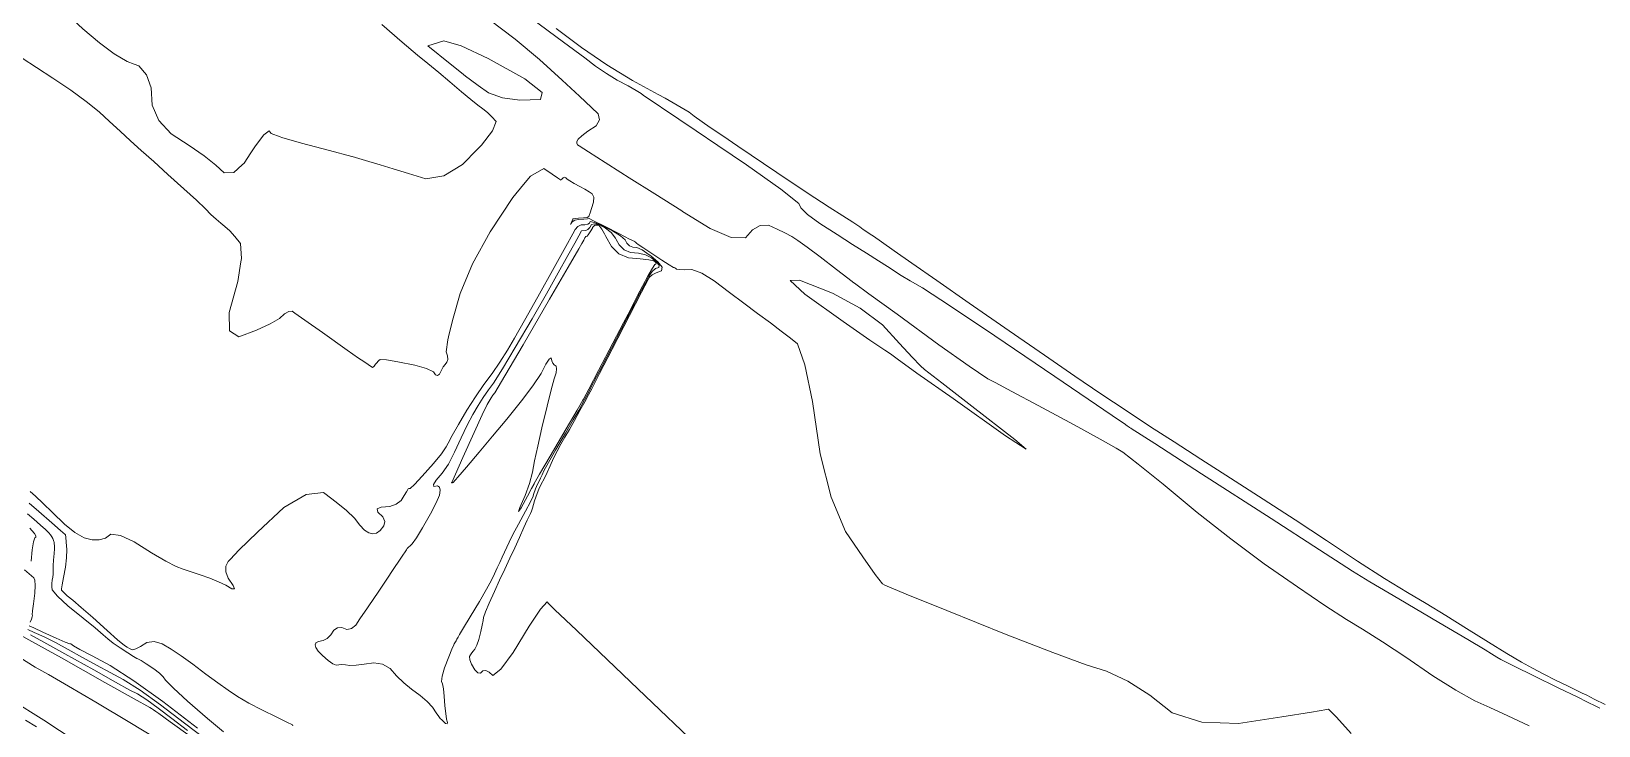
# Model space of a CAD drawing. Header units: inches. Extents: x 1337389 to 1347141, y 407035 to 414577.
# Drawn here: x 1340802 to 1342295, y 408279 to 408940 of the extents above; entities that cross this region are included whole.
import ezdxf

# ---------------------------------------------------------------- set-up
doc = ezdxf.new("R2010")
doc.units = ezdxf.units.IN
doc.header["$MEASUREMENT"] = 0
doc.layers.add('Topo', color=7, linetype='Continuous', lineweight=15, true_color=0x459900)

msp = doc.modelspace()

# ---------------------------------------------------------------- linework, layer by layer
at = {"layer": 'Topo'}
msp.add_line((1341340.8729, 408756.0832, 740), (1341341.271, 408755.9871, 740), dxfattribs=at)
for points, elevation in [([(1340899.967, 408908.6051), (1340893.525, 408911.129), (1340881.0449, 408918.462), (1340866.9701, 408928.8631), (1340851.299, 408942.331), (1340837.877, 408954.512), (1340826.7038, 408965.4078), (1340817.781, 408975.0171), (1340817.39, 408975.3021)], 730), ([(1341278.7461, 408951.917), (1341309.172, 408929.4891), (1341329.5071, 408914.4391), (1341339.753, 408906.768), (1341350.0521, 408899.776), (1341360.404, 408893.4609), (1341370.81, 408887.8251), (1341378.4152, 408883.5551), (1341383.2179, 408880.6499), (1341385.2191, 408879.1111), (1341401.5622, 408867.9851)], 720), ([(1341136.065, 408946.184), (1341155.434, 408929.4571), (1341170.0921, 408917.1299), (1341180.0372, 408909.2012), (1341190.3129, 408900.742), (1341200.921, 408891.7538), (1341211.8589, 408882.237), (1341220.717, 408874.7831), (1341227.493, 408869.392), (1341232.1879, 408866.0651), (1341236.6611, 408862.398), (1341240.9129, 408858.3909), (1341244.9431, 408854.0461), (1341241.602, 408845.0169), (1341230.89, 408831.3051), (1341227.2919, 408827.6451)], 730), ([(1341238.2828, 408951.122), (1341262.9791, 408932.375), (1341286.1461, 408913.0999), (1341307.7861, 408893.3001), (1341324.3231, 408878.0709), (1341335.7561, 408867.4139), (1341342.0851, 408861.3291), (1341343.6129, 408855.5119), (1341340.341, 408849.9612), (1341332.267, 408844.6781), (1341326.5118, 408840.4289), (1341323.076, 408837.2151), (1341321.9589, 408835.0361), (1341321.7799, 408833.2279), (1341322.5379, 408831.7899), (1341324.234, 408830.7239), (1341333.0151, 408825.1199), (1341348.8799, 408814.9811), (1341363.8719, 408805.393)], 725), ([(1341302.051, 408942.456), (1341326.2279, 408924.3542), (1341350.531, 408907.8519), (1341374.9609, 408892.951), (1341399.518, 408879.652), (1341405.955, 408876.037)], 715), ([(1340793.4159, 408914.305), (1340807.0999, 408905.401), (1340822.541, 408895.2401), (1340839.7371, 408883.821), (1340854.497, 408873.1199), (1340866.8228, 408863.1351), (1340876.713, 408853.8669), (1340886.6911, 408844.6609), (1340896.757, 408835.52), (1340906.91, 408826.4411), (1340918.7431, 408815.8162), (1340932.2561, 408803.646), (1340947.4481, 408789.9291), (1340959.339, 408778.991), (1340967.9281, 408770.83), (1340973.2159, 408765.448), (1340978.092, 408760.8639), (1340982.5558, 408757.0797), (1340986.6061, 408754.095), (1340991.096, 408749.906), (1340996.0231, 408744.512), (1341001.3891, 408737.9139), (1341002.2871, 408723.644), (1341001.7439, 408720.303)], 730), ([(1341003.084, 408812.584), (1340994.9451, 408805.4949), (1340985.9189, 408804.921), (1340977.8281, 408812.4479), (1340966.691, 408821.1481), (1340952.5099, 408831.0219), (1340935.2839, 408842.0681), (1340923.4931, 408854.9312), (1340917.1368, 408869.6092), (1340916.2151, 408886.1039), (1340911.9731, 408898.5219), (1340904.4091, 408906.8638), (1340899.967, 408908.6051)], 730), ([(1341401.5622, 408867.9851), (1341402.6281, 408867.2598), (1341435.4469, 408845.0972), (1341456.0781, 408831.2041)], 720), ([(1341405.955, 408876.037), (1341417.463, 408869.5751), (1341428.7959, 408862.7198), (1341433.518, 408859.089), (1341449.018, 408848.3501), (1341460.9211, 408840.2669)], 715), ([(1341039.3118, 408839.2779), (1341030.5621, 408842.6861), (1341028.6249, 408845.202), (1341023.7041, 408841.2881), (1341015.7959, 408830.9431), (1341011.3301, 408824.0649)], 730), ([(1341107.602, 408820.5538), (1341086.2951, 408826.2659), (1341059.3971, 408833.218), (1341040.819, 408838.691), (1341039.3118, 408839.2779)], 730), ([(1341460.9211, 408840.2669), (1341475.296, 408830.5041), (1341512.3519, 408805.551), (1341541.3681, 408786.1841), (1341562.3439, 408772.4041), (1341575.2789, 408764.21), (1341584.999, 408757.954), (1341591.503, 408753.6371), (1341594.792, 408751.258), (1341598.037, 408748.9861), (1341601.238, 408746.822), (1341604.395, 408744.7643), (1341612.0799, 408739.4718), (1341624.291, 408730.946), (1341641.0292, 408719.1841), (1341664.854, 408702.557), (1341695.7661, 408681.0651), (1341733.766, 408654.7073), (1341767.3332, 408631.5192), (1341796.47, 408611.502), (1341821.175, 408594.6541), (1341845.1781, 408578.5829), (1341868.479, 408563.286), (1341891.0771, 408548.766), (1341916.4748, 408532.4321), (1341944.6719, 408514.285), (1341975.67, 408494.3241), (1342006.19, 408474.5151), (1342036.231, 408454.859), (1342065.795, 408435.355), (1342091.455, 408418.8579), (1342113.2109, 408405.368), (1342131.0619, 408394.885), (1342149.8901, 408383.5171), (1342169.6939, 408371.2639), (1342190.4751, 408358.126), (1342207.8451, 408347.4321), (1342221.807, 408339.1841), (1342232.3589, 408333.38), (1342243.2261, 408327.653), (1342254.4079, 408322.0042), (1342265.9039, 408316.4309), (1342273.972, 408312.5191), (1342278.6119, 408310.266), (1342279.8238, 408309.6739), (1342284.061, 408307.5701), (1342291.3238, 408303.954), (1342301.6121, 408298.827)], 715), ([(1341011.3301, 408824.0649), (1341004.9039, 408814.169), (1341003.084, 408812.584)], 730), ([(1341114.1241, 408818.7042), (1341107.7529, 408820.514), (1341107.602, 408820.5538)], 730), ([(1341227.2919, 408827.6451), (1341212.807, 408812.91), (1341195.219, 408802.285), (1341178.1251, 408799.429), (1341161.525, 408804.3419), (1341146.933, 408808.7353), (1341134.3481, 408812.6089), (1341123.7708, 408815.962), (1341114.1241, 408818.7042)], 730), ([(1341456.0781, 408831.2041), (1341483.6741, 408812.622), (1341516.3689, 408789.56), (1341533.533, 408775.9121), (1341535.1649, 408771.6781), (1341541.7532, 408765.3491), (1341553.2951, 408756.923), (1341569.793, 408746.4009), (1341584.64, 408736.9309), (1341597.837, 408728.5139), (1341609.3818, 408721.1492), (1341617.8371, 408715.7229), (1341623.201, 408712.2359), (1341625.473, 408710.6878), (1341630.878, 408707.3781), (1341639.416, 408702.3062), (1341651.0861, 408695.472), (1341677.9679, 408677.9839), (1341720.0629, 408649.8432), (1341777.3709, 408611.0493), (1341817.0061, 408584.193), (1341838.9709, 408569.277), (1341843.263, 408566.299), (1341846.296, 408564.198), (1341848.0691, 408562.9721), (1341848.582, 408562.6222), (1341849.08, 408562.2881), (1341849.5638, 408561.971), (1341850.0328, 408561.669), (1341872.5, 408547.2019), (1341916.9659, 408518.5692), (1341983.4299, 408475.7691), (1342029.601, 408446.008), (1342055.48, 408429.284), (1342061.0669, 408425.5981), (1342077.5502, 408415.6488), (1342104.93, 408399.4359), (1342143.207, 408376.959), (1342170.7039, 408360.723), (1342187.4229, 408350.727), (1342193.3619, 408346.9721), (1342198.327, 408343.9151), (1342202.3181, 408341.5579), (1342205.3341, 408339.899), (1342215.5609, 408334.8101), (1342232.9999, 408326.2922), (1342257.6499, 408314.343), (1342274.9491, 408305.9539), (1342284.898, 408301.1249), (1342287.497, 408299.8551), (1342290.315, 408298.467), (1342293.354, 408296.961), (1342296.6132, 408295.337)], 720), ([(1341271.168, 408793.8821), (1341277.827, 408801.7751), (1341290.301, 408809.189), (1341298.2662, 408803.884), (1341303.5699, 408800.2691), (1341306.2138, 408798.3431), (1341306.197, 408798.107), (1341306.612, 408798.3699), (1341307.4591, 408799.1331), (1341308.7381, 408800.3969), (1341310.0281, 408800.815), (1341311.329, 408800.387), (1341312.641, 408799.115), (1341315.3349, 408797.303), (1341319.4099, 408794.9531), (1341324.8661, 408792.0631), (1341329.5517, 408789.4591), (1341333.4669, 408787.139), (1341336.6121, 408785.1041), (1341338.0549, 408781.7699), (1341337.798, 408777.1371), (1341335.841, 408771.205), (1341334.4479, 408766.9269), (1341333.6221, 408764.304), (1341333.3608, 408763.3351), (1341331.5781, 408762.61), (1341328.2749, 408762.129), (1341323.4501, 408761.892), (1341320.1752, 408761.6549), (1341318.4489, 408761.4171), (1341318.273, 408761.178), (1341318.159, 408761.0129), (1341318.114, 408760.9164), (1341317.7979, 408760.1681), (1341317.143, 408758.6989), (1341316.153, 408756.5029), (1341315.8741, 408755.725), (1341316.3059, 408756.3629), (1341317.448, 408758.4181), (1341319.8761, 408759.8939), (1341323.5909, 408760.7909), (1341328.593, 408761.1082), (1341331.9301, 408761.325), (1341333.6085, 408761.449), (1341337.7999, 408759.3609)], 730), ([(1341363.8719, 408805.393), (1341371.83, 408800.3041), (1341396.129, 408784.9251), (1341421.7769, 408768.8448), (1341422.5119, 408768.3882)], 725), ([(1341199.67, 408648.8071), (1341203.4099, 408664.4881), (1341210.633, 408690.2161), (1341222.612, 408718.318), (1341239.3489, 408748.7942), (1341260.8429, 408781.6441), (1341271.168, 408793.8821)], 730), ([(1341337.097, 408758.1201), (1341334.7131, 408758.6029), (1341333.918, 408757.2279), (1341332.2079, 408756.2357), (1341329.5849, 408755.6279), (1341326.0469, 408755.4038), (1341322.924, 408753.879), (1341320.2161, 408751.0529), (1341317.9241, 408746.9261), (1341311.2309, 408734.8809), (1341300.1401, 408714.916), (1341284.648, 408687.0319), (1341272.0829, 408664.5969), (1341262.4441, 408647.612), (1341255.7309, 408636.0759), (1341248.62, 408624.879), (1341241.1101, 408614.0221), (1341233.2009, 408603.5051), (1341225.2091, 408591.8819), (1341217.1341, 408579.1551), (1341208.9769, 408565.3219), (1341202.9819, 408554.8571), (1341199.1511, 408547.7581), (1341197.4838, 408544.028), (1341192.8279, 408537.521), (1341185.184, 408528.2367), (1341174.551, 408516.1781), (1341167.204, 408508.2069), (1341163.1419, 408504.324), (1341162.366, 408504.5301), (1341161.7069, 408504.4472), (1341161.1679, 408504.0738), (1341160.747, 408503.4121), (1341159.491, 408501.3329), (1341157.4001, 408497.8379), (1341154.474, 408492.9274), (1341149.8529, 408489.451), (1341143.5379, 408487.4101), (1341135.5278, 408486.8029), (1341131.7581, 408484.9351), (1341132.2281, 408481.806), (1341136.938, 408477.4151), (1341138.9061, 408473.0789), (1341138.1329, 408468.795), (1341134.6189, 408464.566), (1341131.0489, 408462.0488), (1341127.424, 408461.2461), (1341123.7419, 408462.1559), (1341119.611, 408464.9331), (1341115.03, 408469.5779), (1341109.9991, 408476.0901), (1341102.562, 408483.4269), (1341092.7171, 408491.5901), (1341081.7211, 408499.6578)], 735), ([(1341392.3451, 408725.8931), (1341390.925, 408727.052), (1341384.1568, 408731.6461), (1341378.8909, 408734.0871), (1341375.1261, 408734.374), (1341372.0371, 408735.664), (1341369.624, 408737.958), (1341367.8861, 408741.2551), (1341363.3229, 408745.1682), (1341355.935, 408749.6952), (1341345.7222, 408754.8361), (1341338.6481, 408757.8062), (1341337.097, 408758.1201)], 735), ([(1341337.7999, 408759.3609), (1341338.441, 408759.0399), (1341348.089, 408754.1899), (1341362.5558, 408746.9061), (1341372.207, 408742.038), (1341377.0429, 408739.5851), (1341377.0629, 408739.5481), (1341377.09, 408739.5208), (1341377.1258, 408739.5061), (1341377.1689, 408739.503), (1341377.718, 408739.077), (1341378.772, 408738.227), (1341380.332, 408736.954), (1341384.844, 408733.816), (1341392.307, 408728.8128), (1341399.0059, 408724.3958)], 730), ([(1341422.5119, 408768.3882), (1341448.776, 408752.0632), (1341469.0361, 408743.4769), (1341482.557, 408743.087), (1341489.3398, 408750.8929), (1341496.628, 408754.9071), (1341504.4211, 408755.128), (1341512.7198, 408751.556), (1341520.1459, 408747.9671), (1341526.7, 408744.3601), (1341532.3819, 408740.7359), (1341541.3879, 408734.2818), (1341553.72, 408724.9969), (1341569.3771, 408712.8811), (1341580.0489, 408704.654), (1341585.7379, 408700.316), (1341586.4421, 408699.867), (1341600.198, 408689.8889), (1341627.0049, 408670.384), (1341666.8639, 408641.35), (1341695.717, 408620.8419), (1341713.5669, 408608.859), (1341720.4108, 408605.402), (1341736.3671, 408596.962), (1341761.433, 408583.538), (1341795.6108, 408565.132), (1341820.425, 408551.5931), (1341835.875, 408542.9212), (1341841.961, 408539.117), (1341856.8371, 408527.6269), (1341880.503, 408508.4489), (1341912.959, 408481.585), (1341945.092, 408456.364), (1341976.9019, 408432.786), (1342008.3889, 408410.8521), (1342034.4891, 408393.166), (1342055.2031, 408379.728), (1342070.529, 408370.537), (1342089.3671, 408358.5499), (1342111.7161, 408343.7669), (1342137.5749, 408326.187), (1342159.5279, 408312.348), (1342177.5759, 408302.248), (1342191.7172, 408295.8891), (1342208.9439, 408287.982), (1342229.257, 408278.5277)], 725), ([(1341141.9718, 408419.918), (1341145.7322, 408425.5031), (1341154.771, 408438.94), (1341159.618, 408446.1631), (1341160.2739, 408447.171), (1341161.4001, 408448.433), (1341162.997, 408449.9459), (1341165.0649, 408451.7129), (1341169.0071, 408457.3578), (1341174.8249, 408466.881), (1341182.518, 408480.2841), (1341187.8909, 408490.7351), (1341190.945, 408498.236), (1341191.6779, 408502.7869), (1341191.0459, 408505.6821), (1341189.0501, 408506.9219), (1341185.688, 408506.5059), (1341185.333, 408508.3691), (1341187.987, 408512.5111), (1341193.6479, 408518.9321), (1341199.4639, 408527.7809), (1341205.4349, 408539.059), (1341211.5622, 408552.765), (1341217.3161, 408564.734), (1341222.6969, 408574.9648), (1341227.7069, 408583.4599), (1341232.6652, 408591.2747), (1341237.5731, 408598.4129), (1341242.43, 408604.8711), (1341250.985, 408618.316), (1341263.24, 408638.7471), (1341279.1941, 408666.1649), (1341292.8571, 408689.892), (1341304.2299, 408709.9299), (1341313.3131, 408726.279), (1341319.816, 408737.9839), (1341323.7399, 408745.0459), (1341326.4279, 408749.8851)], 740), ([(1341348.124, 408747.0601), (1341349.5731, 408744.5962), (1341354.745, 408734.779), (1341361.93, 408727.951), (1341371.1261, 408724.109), (1341382.3349, 408723.2539), (1341390.327, 408722.2602), (1341395.103, 408721.127), (1341396.664, 408719.853), (1341397.3881, 408718.892), (1341397.277, 408718.242), (1341396.329, 408717.9051), (1341393.8812, 408714.2529), (1341389.931, 408707.2879), (1341384.481, 408697.0081), (1341379.816, 408688.1609), (1341375.938, 408680.7459), (1341372.8461, 408674.7627), (1341366.2579, 408662.118), (1341356.1751, 408642.81), (1341342.5962, 408616.84), (1341333.3171, 408599.119), (1341328.3368, 408589.648), (1341327.656, 408588.427), (1341322.132, 408578.9649), (1341311.7639, 408561.262), (1341296.5509, 408535.3181), (1341286.3858, 408517.9701), (1341281.268, 408509.2169), (1341281.197, 408509.059), (1341281.13, 408508.914), (1341281.0671, 408508.7841), (1341281.0071, 408508.668), (1341280.9569, 408508.5649), (1341280.918, 408508.4751), (1341280.8891, 408508.397), (1341280.863, 408508.3191), (1341280.8399, 408508.2421), (1341280.82, 408508.164), (1341278.801, 408504.4369), (1341274.781, 408497.06), (1341268.7619, 408486.0331), (1341266.4051, 408482.4979), (1341267.711, 408486.457), (1341272.679, 408497.9071), (1341276.6561, 408509.102), (1341279.6412, 408520.0412), (1341281.634, 408530.7239), (1341284.6259, 408544.7469), (1341288.615, 408562.1109), (1341293.601, 408582.8151), (1341297.5019, 408598.4439), (1341300.3169, 408608.9971), (1341302.0459, 408614.4739), (1341302.622, 408618.492), (1341302.0449, 408621.0531), (1341300.315, 408622.1539), (1341298.9761, 408623.8141), (1341298.027, 408626.032), (1341297.4679, 408628.808), (1341295.5761, 408627.7081), (1341292.3531, 408622.734), (1341287.7971, 408613.8842), (1341280.0629, 408602.2499), (1341269.1519, 408587.832), (1341255.0641, 408570.6311), (1341241.6299, 408554.3779), (1341228.8489, 408539.0739), (1341216.7229, 408524.7192), (1341208.4539, 408515.1011), (1341204.044, 408510.222), (1341203.4912, 408510.0809), (1341203.054, 408509.978), (1341202.732, 408509.9141), (1341202.526, 408509.8878), (1341202.4421, 408509.9319), (1341202.4809, 408510.045), (1341202.6409, 408510.2272), (1341206.2769, 408518.2419), (1341213.3872, 408534.0898), (1341223.9721, 408557.7719), (1341231.6489, 408574.6111), (1341236.418, 408584.6089), (1341238.28, 408587.7649), (1341240.1221, 408590.6688), (1341241.9451, 408593.32), (1341243.7499, 408595.7201), (1341253.3509, 408611.7531), (1341270.7489, 408641.4179), (1341295.9439, 408684.7169), (1341313.6319, 408715.187), (1341323.812, 408732.8292), (1341326.486, 408737.6411), (1341328.4009, 408741.0871), (1341329.556, 408743.1661), (1341330.347, 408744.5909)], 745), ([(1341326.4279, 408749.8851), (1341330.5759, 408750.148), (1341332.486, 408751.1468), (1341334.2321, 408753.014), (1341334.547, 408753.5589)], 740), ([(1341330.347, 408744.5909), (1341331.5678, 408744.6679), (1341332.7639, 408746.0589), (1341334.5458, 408748.801), (1341336.701, 408752.528)], 745), ([(1341334.547, 408753.5589), (1341335.8132, 408755.7489), (1341338.8538, 408756.5721), (1341340.8729, 408756.0832)], 740), ([(1341336.701, 408752.528), (1341336.9128, 408752.8951), (1341339.0599, 408755.3379), (1341341.9299, 408755.3681)], 745), ([(1341341.271, 408755.9871), (1341343.3542, 408755.4831), (1341349.314, 408752.4829), (1341354.4389, 408748.2972), (1341358.729, 408742.926), (1341359.393, 408741.6659)], 740), ([(1341341.9299, 408755.3681), (1341342.6932, 408755.271), (1341345.5549, 408751.4259), (1341348.124, 408747.0601)], 745), ([(1341359.393, 408741.6659), (1341362.1849, 408736.3691), (1341366.9829, 408731.8072), (1341373.1258, 408729.2408), (1341380.6133, 408728.671), (1341387.242, 408726.9531), (1341393.0141, 408724.089), (1341397.9289, 408720.0789), (1341400.2109, 408717.0511), (1341399.86, 408715.0051), (1341396.876, 408713.9419), (1341393.773, 408711.1342), (1341390.5511, 408706.5792), (1341387.21, 408700.2779), (1341381.7059, 408689.7371), (1341374.038, 408674.9549), (1341364.2062, 408655.9321), (1341354.8989, 408637.9838), (1341346.115, 408621.112), (1341337.8549, 408605.3139), (1341331.3532, 408592.997), (1341326.6099, 408584.1601), (1341323.6259, 408578.8042), (1341318.4721, 408569.837), (1341311.1482, 408557.259), (1341301.655, 408541.0679), (1341294.7807, 408529.0611), (1341290.5259, 408521.2361), (1341288.8909, 408517.5951), (1341287.3431, 408514.277), (1341285.881, 408511.283), (1341284.507, 408508.613), (1341283.3669, 408506.2371), (1341282.4629, 408504.1541), (1341281.793, 408502.365), (1341281.196, 408500.576), (1341280.6691, 408498.7868), (1341280.214, 408496.9979), (1341277.6539, 408491.6722), (1341272.9889, 408482.808), (1341266.219, 408470.4061), (1341261.0099, 408460.5851), (1341257.3619, 408453.346), (1341255.275, 408448.687), (1341253.097, 408443.9179), (1341250.827, 408439.0361), (1341248.4669, 408434.0443), (1341245.9881, 408428.7459), (1341243.3899, 408423.1421), (1341240.6731, 408417.232), (1341235.892, 408408.4419), (1341229.0451, 408396.7689), (1341220.1339, 408382.2151), (1341213.7659, 408371.7291), (1341209.9431, 408365.3111), (1341208.6641, 408362.9611), (1341207.6139, 408361.0331), (1341206.792, 408359.5281), (1341206.199, 408358.4439), (1341205.6232, 408357.4078), (1341205.065, 408356.42), (1341204.526, 408355.4799), (1341202.821, 408351.3593), (1341199.9519, 408344.059), (1341195.918, 408333.5778), (1341193.5739, 408325.8211), (1341192.918, 408320.7862), (1341193.9509, 408318.475), (1341194.8521, 408313.8222), (1341195.6191, 408306.827), (1341196.2539, 408297.491), (1341196.946, 408290.19), (1341197.696, 408284.9241), (1341198.5018, 408281.6931), (1341198.232, 408280.272), (1341196.885, 408280.6609), (1341194.4609, 408282.8599), (1341192.7739, 408284.3739), (1341191.8237, 408285.2032), (1341191.6102, 408285.347), (1341190.271, 408287.2191), (1341187.808, 408290.8169), (1341184.221, 408296.1429), (1341179.123, 408301.657), (1341172.5172, 408307.3609), (1341164.3999, 408313.253), (1341156.941, 408319.515), (1341150.1389, 408326.1439), (1341143.9931, 408333.1429), (1341136.773, 408337.2861), (1341128.4779, 408338.5729), (1341119.1071, 408337.005), (1341111.4939, 408336.1399), (1341105.6381, 408335.981), (1341101.5401, 408336.5259), (1341098.0139, 408336.7342), (1341095.061, 408336.605), (1341092.6799, 408336.1399), (1341089.2741, 408337.475), (1341084.8442, 408340.61), (1341079.3899, 408345.5468), (1341075.498, 408349.6649), (1341073.17, 408352.9661), (1341072.4061, 408355.449), (1341073.1352, 408357.0231)], 740), ([(1341001.7439, 408720.303), (1340998.7169, 408701.7031), (1340990.68, 408672.091), (1340990.995, 408654.4981), (1340999.6631, 408648.923), (1341016.684, 408655.3659), (1341029.6451, 408661.144), (1341038.5469, 408666.2592), (1341043.3899, 408670.709), (1341047.4601, 408673.059), (1341050.756, 408673.309), (1341053.2789, 408671.4569), (1341062.8201, 408664.6719), (1341079.379, 408652.9529), (1341102.956, 408636.3), (1341113.901, 408628.689)], 730), ([(1341301.0529, 408388.966), (1341294.893, 408394.8809), (1341293.4661, 408396.6569), (1341287.3501, 408389.4627), (1341276.5451, 408373.2971), (1341261.0518, 408348.1591), (1341249.5069, 408332.4951), (1341241.91, 408326.3021), (1341238.262, 408329.5829), (1341235.0631, 408331.0711), (1341232.3131, 408330.766), (1341230.0108, 408328.6701), (1341227.4461, 408329.0431), (1341224.6161, 408331.887), (1341221.5208, 408337.2), (1341219.8023, 408341.342), (1341219.459, 408344.312), (1341220.4921, 408346.1111), (1341221.7212, 408347.896), (1341223.1471, 408349.668), (1341224.77, 408351.427), (1341226.516, 408355.1359), (1341228.3862, 408360.796), (1341230.3791, 408368.4068), (1341231.7911, 408374.401), (1341232.6201, 408378.778), (1341232.8671, 408381.539), (1341234.73, 408387.0749), (1341238.21, 408395.3852), (1341243.306, 408406.4689), (1341248.316, 408417.2699), (1341253.2401, 408427.7859), (1341258.077, 408438.019), (1341262.7279, 408448.023), (1341267.1921, 408457.799), (1341271.4701, 408467.3461), (1341274.6518, 408474.3159), (1341276.7381, 408478.7073), (1341277.7279, 408480.5203), (1341278.6839, 408482.895), (1341279.6081, 408485.8331), (1341280.4979, 408489.3329), (1341281.5281, 408492.8329), (1341282.6979, 408496.3329), (1341284.0069, 408499.833), (1341285.7758, 408503.908), (1341288.006, 408508.558), (1341290.696, 408513.782), (1341293.5559, 408519.6399), (1341296.5849, 408526.1311), (1341299.7839, 408533.2561), (1341303.1749, 408540.152), (1341306.7579, 408546.818), (1341310.5321, 408553.255), (1341314.8108, 408560.7101), (1341319.595, 408569.1821), (1341324.8829, 408578.6721), (1341329.3891, 408586.8741), (1341333.1131, 408593.788), (1341336.054, 408599.4129), (1341343.539, 408613.851), (1341355.5671, 408637.101), (1341372.138, 408669.1627), (1341383.5961, 408691.312), (1341389.94, 408703.548), (1341391.171, 408705.8699), (1341393.665, 408708.014), (1341397.4231, 408709.9801), (1341402.443, 408711.768), (1341403.033, 408715.2098), (1341399.1942, 408720.304), (1341392.3451, 408725.8931)], 735), ([(1341399.0059, 408724.3958), (1341402.7221, 408721.9461), (1341409.9001, 408717.3349), (1341413.8419, 408714.979), (1341414.5479, 408714.8789), (1341415.2971, 408714.565), (1341416.0881, 408714.0379), (1341416.9222, 408713.2981), (1341419.757, 408712.8928), (1341424.5929, 408712.823), (1341431.4291, 408713.09), (1341440.8189, 408709.5809), (1341452.7621, 408702.2981), (1341467.2589, 408691.2391), (1341481.012, 408680.8559), (1341494.0199, 408671.1479), (1341506.2861, 408662.115), (1341516.7111, 408654.307), (1341525.2968, 408647.726), (1341532.042, 408642.3689), (1341539.0379, 408622.2021), (1341546.2831, 408587.223), (1341553.779, 408537.432), (1341564.2829, 408496.174), (1341577.796, 408463.448), (1341594.3181, 408439.2549), (1341606.078, 408422.67), (1341613.077, 408413.695), (1341615.3139, 408412.3298), (1341635.7051, 408403.8399), (1341674.2509, 408388.2259), (1341730.9509, 408365.4881), (1341775.2529, 408348.2879), (1341807.1569, 408336.626), (1341826.6629, 408330.5011), (1341846.8469, 408320.8271), (1341867.71, 408307.6059), (1341889.251, 408290.835), (1341917.439, 408281.8201), (1341952.2718, 408280.56), (1341993.751, 408287.056), (1342021.8662, 408291.4871), (1342036.6139, 408293.8541), (1342037.998, 408294.158), (1342045.649, 408286.6012), (1342059.5679, 408271.186)], 730), ([(1341113.901, 408628.689), (1341118.85, 408625.2479), (1341127.0609, 408619.7961), (1341127.5898, 408619.944), (1341128.167, 408620.3681), (1341128.791, 408621.0679), (1341129.4631, 408622.045), (1341130.1451, 408622.9432), (1341130.837, 408623.7631), (1341131.54, 408624.504), (1341132.3671, 408625.3559), (1341133.3171, 408626.318), (1341134.392, 408627.3899), (1341140.438, 408626.9931), (1341151.4529, 408625.1271), (1341167.4399, 408621.7919), (1341178.7179, 408618.6018), (1341185.2901, 408615.5581), (1341187.1529, 408612.66), (1341189.0296, 408611.9468), (1341190.9199, 408613.4201), (1341192.8239, 408617.0778), (1341194.657, 408620.1719), (1341196.421, 408622.7019), (1341198.1141, 408624.6692), (1341198.8402, 408627.3271), (1341198.5999, 408630.6762), (1341197.394, 408634.7181), (1341198.9971, 408645.988), (1341199.67, 408648.8071)], 730), ([(1340800.0681, 408490.5911), (1340809.3099, 408482.5871), (1340821.7231, 408471.7281), (1340830.0281, 408464.459), (1340834.225, 408460.78), (1340834.315, 408460.6921), (1340834.4208, 408460.599), (1340834.5432, 408460.5009), (1340834.6821, 408460.399), (1340834.9729, 408458.017), (1340835.4161, 408453.3531), (1340836.012, 408446.4081), (1340835.7591, 408438.496), (1340834.657, 408429.6161), (1340832.7061, 408419.7679), (1340831.436, 408412.8401), (1340830.8478, 408408.8312), (1340830.94, 408407.7421), (1340832.766, 408405.585), (1340836.326, 408402.3609), (1340841.6209, 408398.069), (1340849.7181, 408391.099), (1340860.62, 408381.4498), (1340874.325, 408369.122), (1340884.3631, 408360.3241), (1340890.7359, 408355.0581), (1340893.4409, 408353.3211), (1340895.664, 408352.0291), (1340897.4021, 408351.182), (1340898.656, 408350.7791), (1340901.559, 408351.7611), (1340906.1089, 408354.128), (1340912.3059, 408357.8799), (1340919.234, 408358.6988), (1340926.8922, 408356.5831), (1340935.2798, 408351.534), (1340945.0071, 408345.0238), (1340956.073, 408337.0531), (1340968.4779, 408327.622), (1340979.69, 408319.367), (1340989.711, 408312.2891), (1340998.54, 408306.3871), (1341009.1919, 408300.1698), (1341021.6661, 408293.636), (1341035.9621, 408286.786), (1341045.686, 408281.9859), (1341050.8381, 408279.2359), (1341051.418, 408278.5349)], 740), ([(1340991.775, 408437.2609), (1340989.73, 408435.0581), (1340987.3449, 408430.4779), (1340987.3229, 408425.145), (1340989.663, 408419.0608), (1340994.366, 408412.2238), (1340995.5672, 408408.8109), (1340993.2659, 408408.8229), (1340987.4629, 408412.26), (1340980.478, 408415.6269), (1340972.31, 408418.9239), (1340962.959, 408422.1511), (1340954.49, 408425.0862), (1340946.9022, 408427.726), (1340940.1952, 408430.073), (1340930.1409, 408435.2032), (1340916.7412, 408443.1159), (1340899.9941, 408453.811), (1340887.0799, 408459.7249), (1340877.9999, 408460.8581), (1340872.7539, 408457.2111), (1340866.7451, 408455.4379), (1340859.974, 408455.542), (1340852.4411, 408457.5221), (1340843.661, 408462.53), (1340833.6351, 408470.5671), (1340822.3622, 408481.6329), (1340813.1499, 408490.4951), (1340805.9992, 408497.1529), (1340800.9091, 408501.6061)], 735), ([(1341081.7211, 408499.6578), (1341080.4659, 408500.579), (1341063.8431, 408498.801), (1341042.849, 408486.2581), (1341017.4819, 408462.948), (1340999.7761, 408445.882), (1340991.775, 408437.2609)], 735), ([(1340798.5731, 408480.1819), (1340804.3799, 408475.2319), (1340810.7819, 408469.6311), (1340815.593, 408465.2741), (1340818.8108, 408462.16), (1340820.437, 408460.291), (1340821.698, 408458.478), (1340822.595, 408456.723), (1340823.1261, 408455.0261), (1340823.5011, 408453.8779), (1340823.7212, 408453.281), (1340823.7849, 408453.2341), (1340823.8771, 408452.7), (1340823.997, 408451.6782), (1340824.1449, 408450.169), (1340824.0589, 408447.0749), (1340823.7389, 408442.398), (1340823.1858, 408436.1359), (1340822.88, 408431.223), (1340822.8219, 408427.6589), (1340823.0121, 408425.443), (1340822.934, 408422.9322), (1340822.5879, 408420.1251), (1340821.9731, 408417.0221), (1340821.649, 408413.9419), (1340821.6159, 408410.8829), (1340821.8729, 408407.8471), (1340826.9639, 408401.835), (1340836.8891, 408392.848), (1340851.647, 408380.8841), (1340862.8968, 408371.638), (1340870.6391, 408365.1109), (1340874.8721, 408361.303), (1340880.205, 408357.1529), (1340886.6371, 408352.6619), (1340894.168, 408347.829), (1340899.5091, 408344.5042), (1340902.6591, 408342.6879), (1340903.6201, 408342.3789), (1340906.6189, 408340.625), (1340911.6569, 408337.4251), (1340918.7352, 408332.7797), (1340924.131, 408328.6481), (1340927.8459, 408325.0291), (1340929.8801, 408321.9239), (1340937.5999, 408314.268), (1340951.0049, 408302.0619), (1340970.0951, 408285.3059), (1340985.128, 408272.6701)], 745), ([(1340800.72, 408466.5279), (1340802.551, 408464.4499), (1340805.149, 408461.4649), (1340806.4761, 408459.3131), (1340806.5332, 408457.996), (1340805.32, 408457.5138), (1340804.1421, 408453.5731), (1340802.999, 408446.1751), (1340801.89, 408435.319)], 750), ([(1340800.886, 408377.1821), (1340802.162, 408380.0191), (1340802.93, 408382.114), (1340803.1889, 408383.4669), (1340802.9409, 408384.0779), (1340803.2219, 408387.836), (1340804.0341, 408394.7381), (1340805.3771, 408404.7871), (1340805.8849, 408412.227), (1340805.5602, 408417.0591), (1340804.4008, 408419.2821), (1340795.7508, 408426.878)], 750), ([(1341123.681, 408392.7599), (1341132.5011, 408405.852), (1341141.9718, 408419.918)], 740), ([(1341105.8281, 408370.771), (1341107.014, 408370.972), (1341111.2278, 408374.3149), (1341115.249, 408380.2579), (1341122.3401, 408390.7711), (1341123.681, 408392.7599)], 740), ([(1341470.3932, 408228.1509), (1341449.6929, 408247.47), (1341373.0071, 408320.2871), (1341321.4059, 408369.4239), (1341301.0529, 408388.966)], 735), ([(1340967.695, 408266.0872), (1340948.1889, 408280.825), (1340925.2331, 408298.3991), (1340905.7432, 408312.328), (1340889.7188, 408322.6122), (1340877.162, 408329.251), (1340864.2309, 408336.236), (1340850.925, 408343.5661), (1340837.2439, 408351.2419), (1340825.0229, 408357.765), (1340814.2599, 408363.1341), (1340804.957, 408367.35), (1340798.626, 408370.2921)], 755), ([(1340839.3469, 408356.507), (1340838.871, 408356.3871), (1340834.3429, 408358.215), (1340825.7641, 408361.9911), (1340813.134, 408367.7149), (1340804.6148, 408371.631), (1340800.2061, 408373.7409)], 750), ([(1341073.1352, 408357.0231), (1341073.3019, 408357.383), (1341075.8612, 408358.77), (1341080.0798, 408359.6069), (1341083.9061, 408361.6649), (1341087.3381, 408364.943), (1341090.376, 408369.4399), (1341093.9341, 408371.8199), (1341098.0119, 408372.0832), (1341102.6089, 408370.2272), (1341105.8281, 408370.771)], 740), ([(1340788.1879, 408366.809), (1340802.733, 408358.729), (1340830.7032, 408343.075), (1340872.0992, 408319.848), (1340900.1978, 408304.099), (1340914.999, 408295.8272), (1340916.5031, 408295.0322), (1340918.4212, 408293.8011), (1340920.7539, 408292.133), (1340923.502, 408290.029), (1340934.3622, 408282.136), (1340953.332, 408268.4533)], 765), ([(1340801.224, 408364.9719), (1340813.878, 408358.247), (1340833.974, 408347.159), (1340861.512, 408331.707), (1340882.2149, 408320.1671), (1340896.0809, 408312.5389), (1340903.1109, 408308.8219), (1340912.082, 408303.0649), (1340922.9929, 408295.2659), (1340935.8459, 408285.4271), (1340951.029, 408274.1112)], 760), ([(1340960.5329, 408276.2221), (1340927.4718, 408301.532), (1340899.7119, 408321.4288), (1340877.2531, 408335.9138), (1340860.0929, 408344.986), (1340848.468, 408351.175), (1340842.3751, 408354.482), (1340841.8161, 408354.9061), (1340841.2841, 408355.3331), (1340840.7789, 408355.7631), (1340840.301, 408356.1949), (1340839.824, 408356.4431), (1340839.3469, 408356.507)], 750), ([(1340785.1719, 408347.4122), (1340805.8811, 408334.3351), (1340818.43, 408327.2911), (1340837.6409, 408316.1671), (1340863.5131, 408300.962), (1340896.0461, 408281.6769), (1340921.694, 408265.9721)], 770), ([(1340859.7981, 408253.7009), (1340813.9379, 408283.8341), (1340782.439, 408303.396)], 775), ([(1340796.396, 408283.7642), (1340806.9911, 408277.4759)], 780)]:
    msp.add_lwpolyline(points, dxfattribs=dict(at, elevation=elevation))
at = {"layer": 'Topo', "elevation": 725}
for points in [[(1341179.9921, 408925.8861), (1341195.0879, 408930.8141), (1341211.729, 408925.998), (1341237.4629, 408913.9019), (1341272.2901, 408894.526), (1341288.914, 408881.488), (1341287.3349, 408874.7881), (1341267.5531, 408874.4261), (1341251.0311, 408876.548), (1341237.7699, 408881.1528), (1341227.7691, 408888.2411), (1341220.4318, 408893.549), (1341215.759, 408897.0769), (1341213.75, 408898.8251), (1341208.8829, 408902.8032), (1341201.1578, 408909.011)], [(1341620.7401, 408632.7521), (1341615.2508, 408636.1352), (1341601.175, 408645.8641), (1341575.7651, 408663.6289), (1341539.0232, 408689.4299), (1341525.0701, 408702.5052), (1341533.9059, 408702.8518), (1341565.531, 408690.4721), (1341591.9659, 408676.2809), (1341613.2109, 408660.2799), (1341629.2659, 408642.468), (1341641.2843, 408629.455), (1341649.2649, 408621.241), (1341653.2071, 408617.8249), (1341669.5301, 408604.997), (1341698.231, 408582.7591), (1341739.3121, 408551.1091), (1341750.0229, 408541.7693), (1341730.3639, 408554.739), (1341680.3352, 408590.019), (1341645.9189, 408614.3672), (1341627.1169, 408627.7831)]]:
    msp.add_lwpolyline(points, close=True, dxfattribs=at)

doc.saveas('drawing.dxf')
